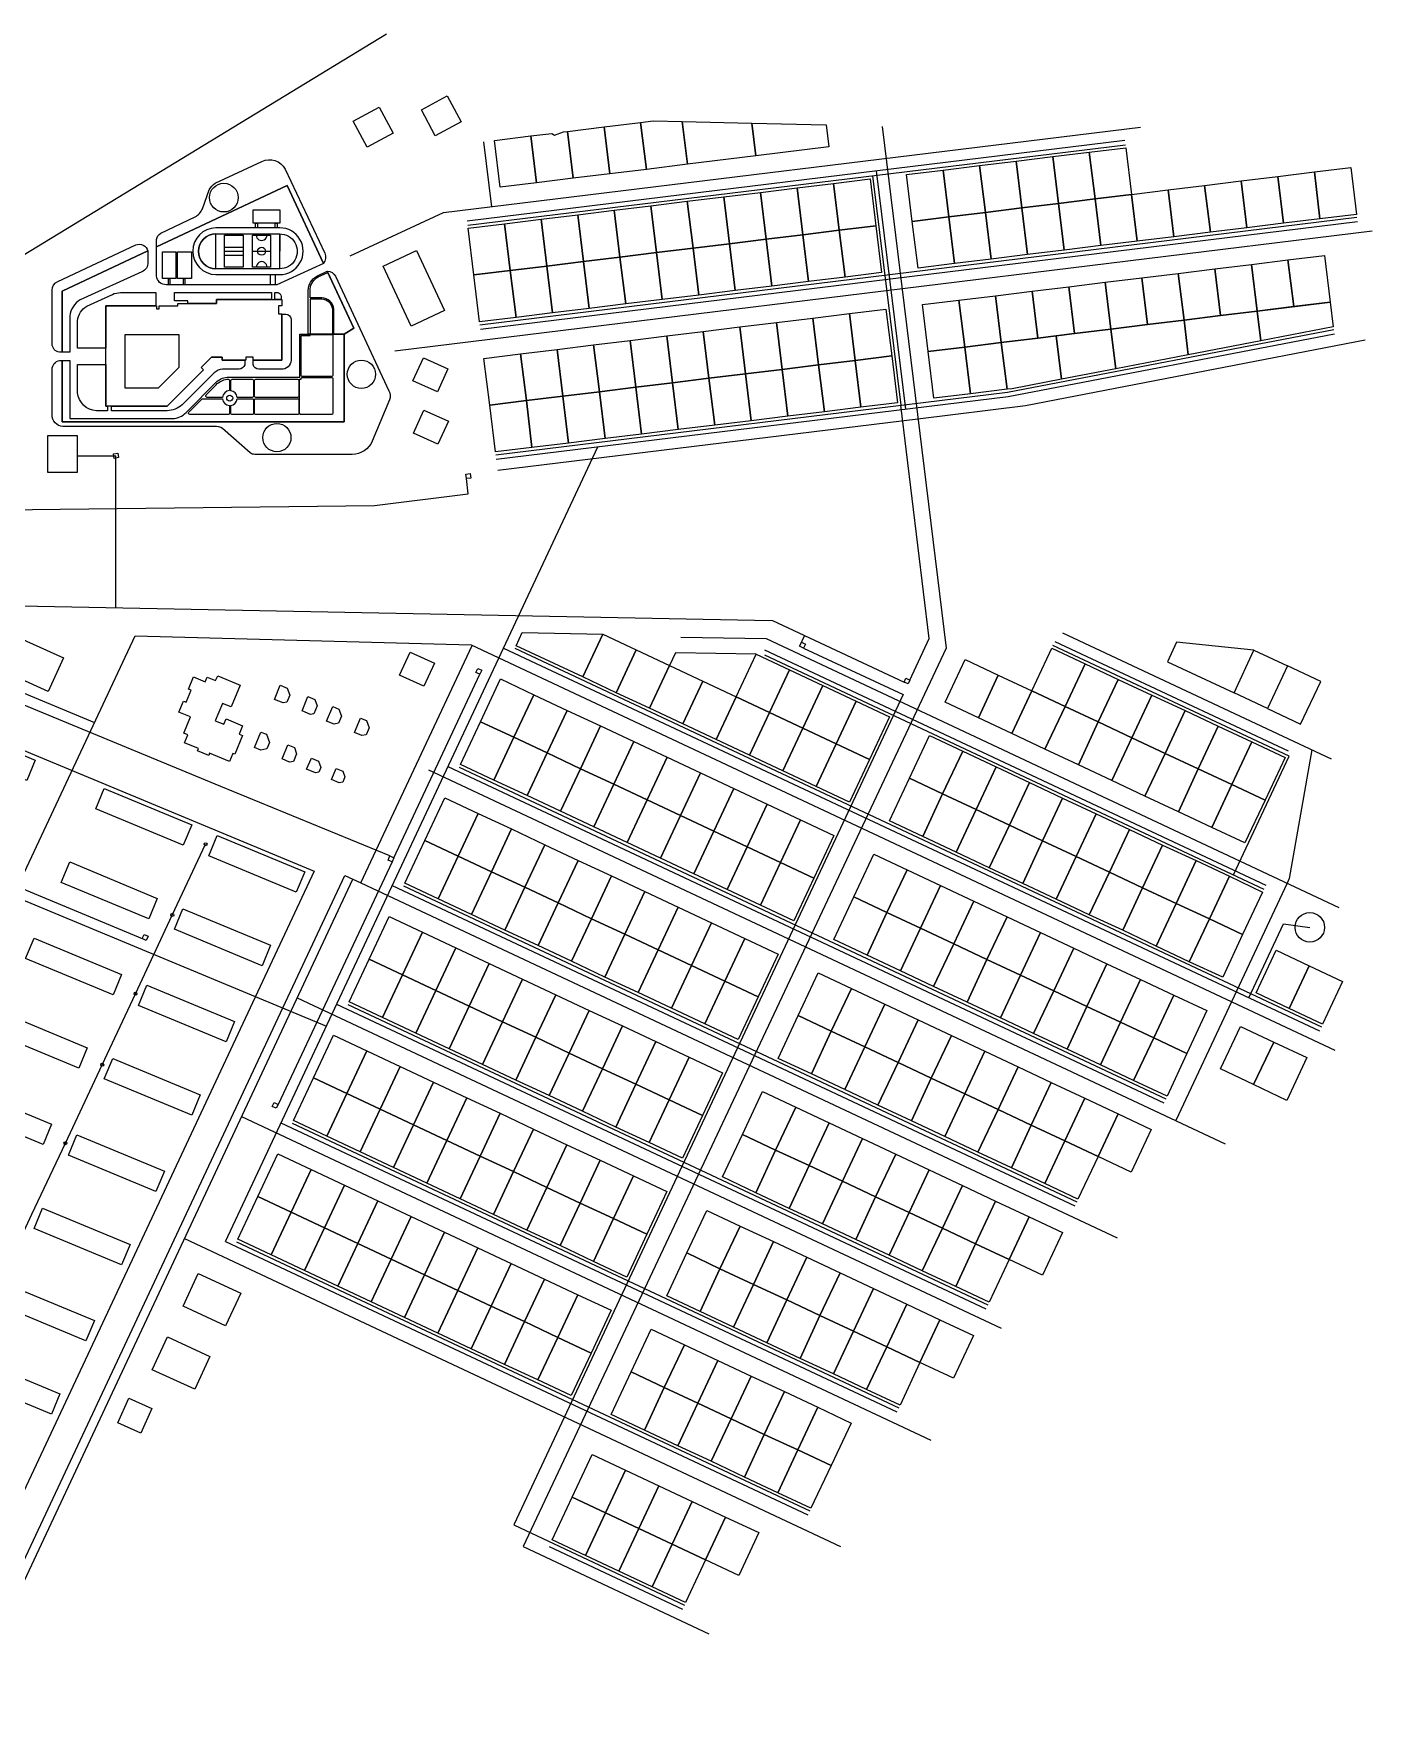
# Model space of a CAD drawing. Header units: millimetres. Extents: x 2242211 to 2245579, y 377443 to 383867.
# Drawn here: x 2244549 to 2245458, y 380244 to 381392 of the extents above; entities that cross this region are included whole.
import ezdxf

# ---------------------------------------------------------------- set-up
doc = ezdxf.new("R2010")
doc.units = ezdxf.units.MM

msp = doc.modelspace()

# ---------------------------------------------------------------- linework, layer by layer
at = {"color": 221, "ltscale": 0.5, "true_color": 0xe59ee3}
msp.add_lwpolyline([(2244120.5, 380390.7), (2244511.1, 381223.1), (2244788.3, 381391.6)], dxfattribs=at)
at = {"color": 254, "true_color": 0xddb3d4}
for points in [[(2244765.6, 381332.3), (2244783.2, 381341.7), (2244792.7, 381324.1), (2244775, 381314.7)], [(2244811.9, 381340), (2244829.5, 381349.5), (2244839, 381331.8), (2244821.3, 381322.4)], [(2244785.9, 381233.9), (2244808.5, 381244.5), (2244827.6, 381203.8), (2244805, 381193.1)], [(2244813.3, 381171.6), (2244830, 381164.1), (2244822.8, 381148.5), (2244806.1, 381156)], [(2244813.7, 381136.1), (2244830.4, 381128.6), (2244823.2, 381113), (2244806.5, 381120.5)], [(2244568.8, 380968.1), (2244558.6, 380945.3), (2244517.5, 380963.8), (2244527.8, 380986.5)], [(2244804.2, 380971.9), (2244820.9, 380964.4), (2244813.7, 380948.8), (2244797, 380956.3)], [(2244660.4, 380550.1), (2244689.3, 380536.9), (2244679, 380514.7), (2244650.1, 380527.9)], [(2244639.5, 380507.1), (2244668.3, 380493.9), (2244658, 380471.7), (2244629.2, 380484.9)], [(2244628.8, 380458.5), (2244621.4, 380441.8), (2244605.8, 380448.9), (2244613.2, 380465.6)]]:
    msp.add_lwpolyline(points, close=True, dxfattribs=at)
at = {"ltscale": 0.5}
for points in [[(2244763.6, 381240.9), (2244827, 381270.2), (2245300.3, 381328.2)], [(2245124.8, 381328.6), (2245168.2, 380974.7), (2244881, 380364.9)], [(2244854.1, 381318.3), (2244859.5, 381274.2)], [(2244793.8, 381176.4), (2245457.6, 381257.8)], [(2244863.8, 381095.4), (2245149.1, 381130.3), (2245222.2, 381139.3), (2245452.9, 381183.8)], [(2244306, 380318.8), (2244617.6, 380983)], [(2244617.6, 380983), (2244845.8, 380976.8), (2245432.2, 380701.7)], [(2245247.3, 380985), (2245429.7, 380899.5)], [(2244489.4, 380243.6), (2244760, 380820.4), (2244770.9, 380815.3), (2244846.5, 380976.5)], [(2244988, 380982.1), (2245046.1, 380981.1), (2245435, 380798.7)], [(2245416.6, 380905.6), (2245401.3, 380818.2), (2245399.9, 380815.1), (2245324.3, 380654)], [(2244816.8, 380892.1), (2245357.7, 380638.3)], [(2244507, 380266.9), (2244765.4, 380817.9)], [(2244770.9, 380815.3), (2245284.5, 380574.4)], [(2244727.6, 380737.3), (2245205.7, 380513)], [(2244689.8, 380656.7), (2245157.9, 380437.1)], [(2244651, 380573.9), (2245096.5, 380364.9)], [(2244881, 380364.9), (2245007.1, 380305.7)]]:
    msp.add_lwpolyline(points, dxfattribs=at)
for points in [[(2244911.1, 381325.3), (2244936, 381328.4), (2244939.8, 381296.6), (2244915, 381293.6)], [(2244936, 381328.4), (2244960.8, 381331.4), (2244964.7, 381299.6), (2244939.8, 381296.6)], [(2244960.8, 381331.4), (2244969.3, 381332.5), (2244989.1, 381332), (2244992.7, 381303.1), (2244964.7, 381299.6)], [(2244989.1, 381332), (2245036.4, 381331), (2245039.1, 381308.8), (2244992.7, 381303.1)], [(2245039.1, 381308.8), (2245036.4, 381331), (2245086.9, 381329.9), (2245088.7, 381314.8)], [(2244865.4, 381287.5), (2244861.5, 381319.2), (2244886.3, 381322.3), (2244890.2, 381290.5)], [(2244886.3, 381322.3), (2244900.4, 381324), (2244902.3, 381322.8), (2244908.4, 381325), (2244911.1, 381325.3), (2244915, 381293.6), (2244890.2, 381290.5)], [(2245191, 381302.2), (2245215.8, 381305.2), (2245219.7, 381273.5), (2245194.9, 381270.4)], [(2245215.8, 381305.2), (2245240.7, 381308.3), (2245244.6, 381276.5), (2245219.7, 381273.5)], [(2245240.7, 381308.3), (2245265.5, 381311.3), (2245269.4, 381279.5), (2245244.6, 381276.5)], [(2245265.5, 381311.3), (2245290.3, 381314.3), (2245294.2, 381282.6), (2245269.4, 381279.5)], [(2245091.8, 381290), (2245116.6, 381293.1), (2245120.5, 381261.3), (2245095.7, 381258.3)], [(2245141.4, 381296.1), (2245166.2, 381299.1), (2245170.1, 381267.4), (2245145.3, 381264.3)], [(2245166.2, 381299.1), (2245191, 381302.2), (2245194.9, 381270.4), (2245170.1, 381267.4)], [(2245368.6, 381291.7), (2245393.4, 381294.7), (2245397.3, 381263), (2245372.5, 381259.9)], [(2245393.4, 381294.7), (2245418.3, 381297.8), (2245422.1, 381266), (2245397.3, 381263)], [(2245418.3, 381297.8), (2245443.1, 381300.8), (2245447, 381269), (2245422.1, 381266)], [(2245017.3, 381280.9), (2245042.1, 381283.9), (2245046, 381252.2), (2245021.2, 381249.1)], [(2245042.1, 381283.9), (2245067, 381287), (2245070.9, 381255.2), (2245046, 381252.2)], [(2245067, 381287), (2245091.8, 381290), (2245095.7, 381258.3), (2245070.9, 381255.2)], [(2245269.4, 381279.5), (2245294.2, 381282.6), (2245298.1, 381250.8), (2245273.3, 381247.8)], [(2245294.2, 381282.6), (2245319, 381285.6), (2245322.9, 381253.9), (2245298.1, 381250.8)], [(2245319, 381285.6), (2245343.8, 381288.7), (2245347.7, 381256.9), (2245322.9, 381253.9)], [(2245343.8, 381288.7), (2245368.6, 381291.7), (2245372.5, 381259.9), (2245347.7, 381256.9)], [(2244918.1, 381268.7), (2244942.9, 381271.8), (2244946.8, 381240), (2244922, 381237)], [(2244942.9, 381271.8), (2244967.7, 381274.8), (2244971.6, 381243.1), (2244946.8, 381240)], [(2244967.7, 381274.8), (2244992.5, 381277.9), (2244996.4, 381246.1), (2244971.6, 381243.1)], [(2244992.5, 381277.9), (2245017.3, 381280.9), (2245021.2, 381249.1), (2244996.4, 381246.1)], [(2245170.1, 381267.4), (2245194.9, 381270.4), (2245198.8, 381238.7), (2245174, 381235.6)], [(2245194.9, 381270.4), (2245219.7, 381273.5), (2245223.6, 381241.7), (2245198.8, 381238.7)], [(2245219.7, 381273.5), (2245244.6, 381276.5), (2245248.4, 381244.7), (2245223.6, 381241.7)], [(2245244.6, 381276.5), (2245269.4, 381279.5), (2245273.3, 381247.8), (2245248.4, 381244.7)], [(2244847.5, 381227.9), (2244843.6, 381259.6), (2244868.4, 381262.7), (2244872.3, 381230.9)], [(2244872.3, 381230.9), (2244868.4, 381262.7), (2244893.3, 381265.7), (2244897.1, 381233.9)], [(2244893.3, 381265.7), (2244918.1, 381268.7), (2244922, 381237), (2244897.1, 381233.9)], [(2245070.9, 381255.2), (2245095.7, 381258.3), (2245099.6, 381226.5), (2245074.7, 381223.5)], [(2245095.7, 381258.3), (2245120.5, 381261.3), (2245124.4, 381229.5), (2245099.6, 381226.5)], [(2245145.3, 381264.3), (2245170.1, 381267.4), (2245174, 381235.6), (2245149.2, 381232.6)], [(2244996.4, 381246.1), (2245021.2, 381249.1), (2245025.1, 381217.4), (2245000.3, 381214.3)], [(2245021.2, 381249.1), (2245046, 381252.2), (2245049.9, 381220.4), (2245025.1, 381217.4)], [(2245046, 381252.2), (2245070.9, 381255.2), (2245074.7, 381223.5), (2245049.9, 381220.4)], [(2244897.1, 381233.9), (2244922, 381237), (2244925.9, 381205.2), (2244901, 381202.2)], [(2244922, 381237), (2244946.8, 381240), (2244950.7, 381208.3), (2244925.9, 381205.2)], [(2244946.8, 381240), (2244971.6, 381243.1), (2244975.5, 381211.3), (2244950.7, 381208.3)], [(2244971.6, 381243.1), (2244996.4, 381246.1), (2245000.3, 381214.3), (2244975.5, 381211.3)], [(2245375.6, 381235.1), (2245400.4, 381238.2), (2245404.3, 381206.4), (2245379.4, 381203.4)], [(2245400.4, 381238.2), (2245425.2, 381241.2), (2245429.1, 381209.4), (2245404.3, 381206.4)], [(2244851.4, 381196.1), (2244847.5, 381227.9), (2244872.3, 381230.9), (2244876.2, 381199.1)], [(2244872.3, 381230.9), (2244897.1, 381233.9), (2244901, 381202.2), (2244876.2, 381199.1)], [(2245276.3, 381223), (2245301.1, 381226), (2245305, 381194.2), (2245280.2, 381191.2)], [(2245301.1, 381226), (2245325.9, 381229), (2245329.8, 381197.3), (2245305, 381194.2)], [(2245325.9, 381229), (2245350.7, 381232.1), (2245354.6, 381200.3), (2245329.8, 381197.3)], [(2245350.7, 381232.1), (2245375.6, 381235.1), (2245379.4, 381203.4), (2245354.6, 381200.3)], [(2245177, 381210.8), (2245201.9, 381213.8), (2245205.7, 381182.1), (2245180.9, 381179)], [(2245201.9, 381213.8), (2245226.7, 381216.9), (2245230.6, 381185.1), (2245205.7, 381182.1)], [(2245226.7, 381216.9), (2245251.5, 381219.9), (2245255.4, 381188.2), (2245230.6, 381185.1)], [(2245251.5, 381219.9), (2245276.3, 381223), (2245280.2, 381191.2), (2245255.4, 381188.2)], [(2245077.8, 381198.6), (2245102.6, 381201.7), (2245106.5, 381169.9), (2245081.7, 381166.9)], [(2245102.6, 381201.7), (2245127.4, 381204.7), (2245131.3, 381173), (2245106.5, 381169.9)], [(2245152.2, 381207.8), (2245177, 381210.8), (2245180.9, 381179), (2245156.1, 381176)], [(2245354.6, 381200.3), (2245379.4, 381203.4), (2245381.9, 381183.3), (2245332.7, 381173.8), (2245329.8, 381197.3)], [(2245379.4, 381203.4), (2245429.1, 381209.4), (2245431.1, 381192.8), (2245381.9, 381183.3)], [(2244978.5, 381186.5), (2245003.3, 381189.5), (2245007.2, 381157.8), (2244982.4, 381154.7)], [(2245003.3, 381189.5), (2245028.2, 381192.6), (2245032, 381160.8), (2245007.2, 381157.8)], [(2245028.2, 381192.6), (2245053, 381195.6), (2245056.9, 381163.8), (2245032, 381160.8)], [(2245053, 381195.6), (2245077.8, 381198.6), (2245081.7, 381166.9), (2245056.9, 381163.8)], [(2245255.4, 381188.2), (2245280.2, 381191.2), (2245283.5, 381164.3), (2245246.6, 381157.2), (2245243, 381186.6)], [(2245305, 381194.2), (2245329.8, 381197.3), (2245332.7, 381173.8), (2245283.5, 381164.3), (2245280.2, 381191.2)], [(2244904.1, 381177.4), (2244928.9, 381180.4), (2244932.8, 381148.6), (2244908, 381145.6)], [(2244928.9, 381180.4), (2244953.7, 381183.4), (2244957.6, 381151.7), (2244932.8, 381148.6)], [(2244953.7, 381183.4), (2244978.5, 381186.5), (2244982.4, 381154.7), (2244957.6, 381151.7)], [(2245156.1, 381176), (2245180.9, 381179), (2245184.8, 381147.3), (2245160, 381144.2)], [(2245180.9, 381179), (2245205.7, 381182.1), (2245209.6, 381150.3), (2245184.8, 381147.3)], [(2245205.7, 381182.1), (2245230.6, 381185.1), (2245243, 381186.6), (2245246.6, 381157.2), (2245213.1, 381150.7), (2245209.6, 381150.3)], [(2244858.3, 381139.5), (2244854.4, 381171.3), (2244879.3, 381174.3), (2244883.2, 381142.6)], [(2244879.3, 381174.3), (2244904.1, 381177.4), (2244908, 381145.6), (2244883.2, 381142.6)], [(2245060.7, 381132.1), (2245056.9, 381163.8), (2245081.7, 381166.9), (2245085.6, 381135.1)], [(2245110.4, 381138.2), (2245085.6, 381135.1), (2245081.7, 381166.9), (2245106.5, 381169.9)], [(2245135.2, 381141.2), (2245110.4, 381138.2), (2245106.5, 381169.9), (2245131.3, 381173)], [(2244982.4, 381154.7), (2245007.2, 381157.8), (2245011.1, 381126), (2244986.3, 381123)], [(2245007.2, 381157.8), (2245032, 381160.8), (2245035.9, 381129), (2245011.1, 381126)], [(2245032, 381160.8), (2245056.9, 381163.8), (2245060.7, 381132.1), (2245035.9, 381129)], [(2244883.2, 381142.6), (2244908, 381145.6), (2244911.9, 381113.8), (2244887, 381110.8)], [(2244908, 381145.6), (2244932.8, 381148.6), (2244936.7, 381116.9), (2244911.9, 381113.8)], [(2244932.8, 381148.6), (2244957.6, 381151.7), (2244961.5, 381119.9), (2244936.7, 381116.9)], [(2244957.6, 381151.7), (2244982.4, 381154.7), (2244986.3, 381123), (2244961.5, 381119.9)], [(2244858.3, 381139.5), (2244883.2, 381142.6), (2244887, 381110.8), (2244862.2, 381107.8)], [(2244845.1, 381093.1), (2244845.5, 381090.1), (2244842.5, 381089.7), (2244842.1, 381092.7)], [(2244876.2, 380976.3), (2244880.4, 380985.2), (2244935.1, 380984), (2244921.5, 380955.1)], [(2244921.5, 380955.1), (2244935.1, 380984), (2244957.7, 380973.4), (2244944.1, 380944.4)], [(2244957.7, 380973.4), (2244980.4, 380962.8), (2244966.8, 380933.8), (2244944.1, 380944.4)], [(2245039.2, 380970.5), (2244984.4, 380971.4), (2244980.4, 380962.8), (2245003, 380952.2), (2245025.6, 380941.6)], [(2245226.4, 380945.7), (2245240, 380974.7), (2245262.6, 380964), (2245249, 380935.1)], [(2245363.8, 380944.2), (2245377.3, 380973.2), (2245324.7, 380978.7), (2245318.5, 380965.4)], [(2245363.8, 380944.2), (2245377.3, 380973.2), (2245400, 380962.6), (2245386.4, 380933.6)], [(2244853, 380959.7), (2244851.7, 380956.9), (2244849, 380958.2), (2244850.2, 380960.9)], [(2244980.4, 380962.8), (2245003, 380952.2), (2244989.4, 380923.2), (2244966.8, 380933.8)], [(2245025.6, 380941.6), (2245039.2, 380970.5), (2245061.8, 380959.9), (2245048.3, 380930.9)], [(2245048.3, 380930.9), (2245061.8, 380959.9), (2245084.5, 380949.3), (2245070.9, 380920.3)], [(2245167.5, 380938), (2245181.1, 380966.9), (2245203.7, 380956.3), (2245190.2, 380927.3)], [(2245249, 380935.1), (2245262.6, 380964), (2245285.2, 380953.4), (2245271.6, 380924.5)], [(2245409, 380923), (2245422.6, 380951.9), (2245400, 380962.6), (2245386.4, 380933.6)], [(2244852, 380924.7), (2244865.6, 380953.7), (2244888.2, 380943), (2244874.7, 380914.1)], [(2245003, 380952.2), (2245025.6, 380941.6), (2245012, 380912.6), (2244989.4, 380923.2)], [(2245084.5, 380949.3), (2245107.1, 380938.7), (2245093.5, 380909.7), (2245070.9, 380920.3)], [(2245203.7, 380956.3), (2245226.4, 380945.7), (2245212.8, 380916.7), (2245190.2, 380927.3)], [(2245271.6, 380924.5), (2245285.2, 380953.4), (2245307.9, 380942.8), (2245294.3, 380913.8)], [(2244888.2, 380943), (2244910.9, 380932.4), (2244897.3, 380903.5), (2244874.7, 380914.1)], [(2245025.6, 380941.6), (2245048.3, 380930.9), (2245034.7, 380902), (2245012, 380912.6)], [(2245107.1, 380938.7), (2245129.7, 380928.1), (2245116.2, 380899.1), (2245093.5, 380909.7)], [(2245226.4, 380945.7), (2245249, 380935.1), (2245235.4, 380906.1), (2245212.8, 380916.7)], [(2245307.9, 380942.8), (2245330.5, 380932.2), (2245316.9, 380903.2), (2245294.3, 380913.8)], [(2244910.9, 380932.4), (2244933.5, 380921.8), (2244919.9, 380892.8), (2244897.3, 380903.5)], [(2245048.3, 380930.9), (2245070.9, 380920.3), (2245057.3, 380891.4), (2245034.7, 380902)], [(2245249, 380935.1), (2245271.6, 380924.5), (2245258.1, 380895.5), (2245235.4, 380906.1)], [(2245330.5, 380932.2), (2245353.1, 380921.6), (2245339.5, 380892.6), (2245316.9, 380903.2)], [(2244838.4, 380895.7), (2244852, 380924.7), (2244874.7, 380914.1), (2244861.1, 380885.1)], [(2244874.7, 380914.1), (2244897.3, 380903.5), (2244883.7, 380874.5), (2244861.1, 380885.1)], [(2244933.5, 380921.8), (2244956.1, 380911.2), (2244942.6, 380882.2), (2244919.9, 380892.8)], [(2245070.9, 380920.3), (2245093.5, 380909.7), (2245079.9, 380880.7), (2245057.3, 380891.4)], [(2245143.3, 380886.3), (2245156.9, 380915.3), (2245179.5, 380904.7), (2245165.9, 380875.7)], [(2245271.6, 380924.5), (2245294.3, 380913.8), (2245280.7, 380884.9), (2245258.1, 380895.5)], [(2245294.3, 380913.8), (2245316.9, 380903.2), (2245303.3, 380874.2), (2245280.7, 380884.9)], [(2245353.1, 380921.6), (2245375.8, 380911), (2245362.2, 380882), (2245339.5, 380892.6)], [(2244897.3, 380903.5), (2244919.9, 380892.8), (2244906.3, 380863.9), (2244883.7, 380874.5)], [(2244956.1, 380911.2), (2244978.8, 380900.6), (2244965.2, 380871.6), (2244942.6, 380882.2)], [(2245093.5, 380909.7), (2245116.2, 380899.1), (2245102.6, 380870.1), (2245079.9, 380880.7)], [(2245179.5, 380904.7), (2245202.2, 380894.1), (2245188.6, 380865.1), (2245165.9, 380875.7)], [(2245316.9, 380903.2), (2245339.5, 380892.6), (2245326, 380863.6), (2245303.3, 380874.2)], [(2245375.8, 380911), (2245398.4, 380900.3), (2245384.8, 380871.4), (2245362.2, 380882)], [(2244919.9, 380892.8), (2244942.6, 380882.2), (2244929, 380853.3), (2244906.3, 380863.9)], [(2244978.8, 380900.6), (2245001.4, 380890), (2244987.8, 380861), (2244965.2, 380871.6)], [(2245202.2, 380894.1), (2245224.8, 380883.5), (2245211.2, 380854.5), (2245188.6, 380865.1)], [(2245339.5, 380892.6), (2245362.2, 380882), (2245348.6, 380853), (2245326, 380863.6)], [(2244942.6, 380882.2), (2244965.2, 380871.6), (2244951.6, 380842.6), (2244929, 380853.3)], [(2245001.4, 380890), (2245024, 380879.3), (2245010.5, 380850.4), (2244987.8, 380861)], [(2245143.3, 380886.3), (2245165.9, 380875.7), (2245152.4, 380846.8), (2245129.7, 380857.4)], [(2245224.8, 380883.5), (2245247.4, 380872.8), (2245233.8, 380843.9), (2245211.2, 380854.5)], [(2245362.2, 380882), (2245384.8, 380871.4), (2245371.2, 380842.4), (2245348.6, 380853)], [(2244814.2, 380844.1), (2244827.8, 380873.1), (2244850.4, 380862.5), (2244836.9, 380833.5)], [(2244965.2, 380871.6), (2244987.8, 380861), (2244974.2, 380832), (2244951.6, 380842.6)], [(2245024, 380879.3), (2245046.7, 380868.7), (2245033.1, 380839.8), (2245010.5, 380850.4)], [(2245046.7, 380868.7), (2245069.3, 380858.1), (2245055.7, 380829.1), (2245033.1, 380839.8)], [(2245165.9, 380875.7), (2245188.6, 380865.1), (2245175, 380836.1), (2245152.4, 380846.8)], [(2245247.4, 380872.8), (2245270.1, 380862.2), (2245256.5, 380833.3), (2245233.8, 380843.9)], [(2244850.4, 380862.5), (2244873.1, 380851.9), (2244859.5, 380822.9), (2244836.9, 380833.5)], [(2244987.8, 380861), (2245010.5, 380850.4), (2244996.9, 380821.4), (2244974.2, 380832)], [(2245069.3, 380858.1), (2245091.9, 380847.5), (2245078.4, 380818.5), (2245055.7, 380829.1)], [(2245188.6, 380865.1), (2245211.2, 380854.5), (2245197.6, 380825.5), (2245175, 380836.1)], [(2245270.1, 380862.2), (2245292.7, 380851.6), (2245279.1, 380822.6), (2245256.5, 380833.3)], [(2244873.1, 380851.9), (2244895.7, 380841.2), (2244882.1, 380812.3), (2244859.5, 380822.9)], [(2245010.5, 380850.4), (2245033.1, 380839.8), (2245019.5, 380810.8), (2244996.9, 380821.4)], [(2245211.2, 380854.5), (2245233.8, 380843.9), (2245220.3, 380814.9), (2245197.6, 380825.5)], [(2245292.7, 380851.6), (2245315.3, 380841), (2245301.7, 380812), (2245279.1, 380822.6)], [(2244790.5, 380833.6), (2244793.3, 380832.4), (2244792.1, 380829.7), (2244789.4, 380830.8)], [(2244800.6, 380815.2), (2244814.2, 380844.1), (2244836.9, 380833.5), (2244823.3, 380804.5)], [(2244836.9, 380833.5), (2244859.5, 380822.9), (2244845.9, 380793.9), (2244823.3, 380804.5)], [(2244895.7, 380841.2), (2244918.3, 380830.6), (2244904.8, 380801.7), (2244882.1, 380812.3)], [(2245033.1, 380839.8), (2245055.7, 380829.1), (2245042.1, 380800.2), (2245019.5, 380810.8)], [(2245119.1, 380834.7), (2245141.7, 380824.1), (2245128.1, 380795.2), (2245105.5, 380805.8)], [(2245233.8, 380843.9), (2245256.5, 380833.3), (2245242.9, 380804.3), (2245220.3, 380814.9)], [(2245315.3, 380841), (2245338, 380830.4), (2245324.4, 380801.4), (2245301.7, 380812)], [(2244859.5, 380822.9), (2244882.1, 380812.3), (2244868.5, 380783.3), (2244845.9, 380793.9)], [(2244918.3, 380830.6), (2244941, 380820), (2244927.4, 380791), (2244904.8, 380801.7)], [(2245055.7, 380829.1), (2245078.4, 380818.5), (2245064.8, 380789.5), (2245042.1, 380800.2)], [(2245141.7, 380824.1), (2245164.4, 380813.5), (2245150.8, 380784.5), (2245128.1, 380795.2)], [(2245256.5, 380833.3), (2245279.1, 380822.6), (2245265.5, 380793.7), (2245242.9, 380804.3)], [(2245279.1, 380822.6), (2245301.7, 380812), (2245288.2, 380783.1), (2245265.5, 380793.7)], [(2245338, 380830.4), (2245360.6, 380819.8), (2245347, 380790.8), (2245324.4, 380801.4)], [(2244882.1, 380812.3), (2244904.8, 380801.7), (2244891.2, 380772.7), (2244868.5, 380783.3)], [(2244941, 380820), (2244963.6, 380809.4), (2244950, 380780.4), (2244927.4, 380791)], [(2245164.4, 380813.5), (2245187, 380802.9), (2245173.4, 380773.9), (2245150.8, 380784.5)], [(2245301.7, 380812), (2245324.4, 380801.4), (2245310.8, 380772.4), (2245288.2, 380783.1)], [(2245360.6, 380819.8), (2245383.2, 380809.1), (2245369.6, 380780.2), (2245347, 380790.8)], [(2244904.8, 380801.7), (2244927.4, 380791), (2244913.8, 380762.1), (2244891.2, 380772.7)], [(2244963.6, 380809.4), (2244986.2, 380798.8), (2244972.7, 380769.8), (2244950, 380780.4)], [(2245105.5, 380805.8), (2245128.1, 380795.2), (2245114.6, 380766.2), (2245091.9, 380776.8)], [(2245187, 380802.9), (2245209.6, 380792.3), (2245196, 380763.3), (2245173.4, 380773.9)], [(2245324.4, 380801.4), (2245347, 380790.8), (2245333.4, 380761.8), (2245310.8, 380772.4)], [(2244790, 380792.5), (2244812.6, 380781.9), (2244799.1, 380752.9), (2244776.4, 380763.5)], [(2244927.4, 380791), (2244950, 380780.4), (2244936.4, 380751.4), (2244913.8, 380762.1)], [(2244986.2, 380798.8), (2245008.9, 380788.1), (2244995.3, 380759.2), (2244972.7, 380769.8)], [(2245008.9, 380788.1), (2245031.5, 380777.5), (2245017.9, 380748.6), (2244995.3, 380759.2)], [(2245128.1, 380795.2), (2245150.8, 380784.5), (2245137.2, 380755.6), (2245114.6, 380766.2)], [(2245209.6, 380792.3), (2245232.3, 380781.7), (2245218.7, 380752.7), (2245196, 380763.3)], [(2245347, 380790.8), (2245369.6, 380780.2), (2245356.1, 380751.2), (2245333.4, 380761.8)], [(2244626.4, 380779.1), (2244625.1, 380776.3), (2244622.4, 380777.6), (2244623.7, 380780.3)], [(2244812.6, 380781.9), (2244835.3, 380771.3), (2244821.7, 380742.3), (2244799.1, 380752.9)], [(2244950, 380780.4), (2244972.7, 380769.8), (2244959.1, 380740.8), (2244936.4, 380751.4)], [(2245031.5, 380777.5), (2245054.1, 380766.9), (2245040.6, 380737.9), (2245017.9, 380748.6)], [(2245150.8, 380784.5), (2245173.4, 380773.9), (2245159.8, 380745), (2245137.2, 380755.6)], [(2245232.3, 380781.7), (2245254.9, 380771), (2245241.3, 380742.1), (2245218.7, 380752.7)], [(2244835.3, 380771.3), (2244857.9, 380760.7), (2244844.3, 380731.7), (2244821.7, 380742.3)], [(2244972.7, 380769.8), (2244995.3, 380759.2), (2244981.7, 380730.2), (2244959.1, 380740.8)], [(2245173.4, 380773.9), (2245196, 380763.3), (2245182.5, 380734.3), (2245159.8, 380745)], [(2245254.9, 380771), (2245277.5, 380760.4), (2245263.9, 380731.4), (2245241.3, 380742.1)], [(2245378.7, 380740.6), (2245392.3, 380769.6), (2245414.9, 380758.9), (2245401.3, 380730)], [(2244762.8, 380734.6), (2244776.4, 380763.5), (2244799.1, 380752.9), (2244785.5, 380724)], [(2244857.9, 380760.7), (2244880.5, 380750), (2244867, 380721.1), (2244844.3, 380731.7)], [(2244995.3, 380759.2), (2245017.9, 380748.6), (2245004.3, 380719.6), (2244981.7, 380730.2)], [(2245081.3, 380754.2), (2245103.9, 380743.6), (2245090.3, 380714.6), (2245067.7, 380725.2)], [(2245196, 380763.3), (2245218.7, 380752.7), (2245205.1, 380723.7), (2245182.5, 380734.3)], [(2245277.5, 380760.4), (2245300.2, 380749.8), (2245286.6, 380720.8), (2245263.9, 380731.4)], [(2245414.9, 380758.9), (2245437.5, 380748.3), (2245423.9, 380719.3), (2245401.3, 380730)], [(2244799.1, 380752.9), (2244821.7, 380742.3), (2244808.1, 380713.3), (2244785.5, 380724)], [(2244821.7, 380742.3), (2244844.3, 380731.7), (2244830.7, 380702.7), (2244808.1, 380713.3)], [(2244880.5, 380750), (2244903.2, 380739.4), (2244889.6, 380710.5), (2244867, 380721.1)], [(2245017.9, 380748.6), (2245040.6, 380737.9), (2245027, 380709), (2245004.3, 380719.6)], [(2245103.9, 380743.6), (2245126.6, 380732.9), (2245113, 380704), (2245090.3, 380714.6)], [(2245218.7, 380752.7), (2245241.3, 380742.1), (2245227.7, 380713.1), (2245205.1, 380723.7)], [(2245241.3, 380742.1), (2245263.9, 380731.4), (2245250.4, 380702.5), (2245227.7, 380713.1)], [(2245300.2, 380749.8), (2245322.8, 380739.2), (2245309.2, 380710.2), (2245286.6, 380720.8)], [(2244844.3, 380731.7), (2244867, 380721.1), (2244853.4, 380692.1), (2244830.7, 380702.7)], [(2244903.2, 380739.4), (2244925.8, 380728.8), (2244912.2, 380699.8), (2244889.6, 380710.5)], [(2245126.6, 380732.9), (2245149.2, 380722.3), (2245135.6, 380693.3), (2245113, 380704)], [(2245263.9, 380731.4), (2245286.6, 380720.8), (2245273, 380691.9), (2245250.4, 380702.5)], [(2245322.8, 380739.2), (2245345.4, 380728.6), (2245331.8, 380699.6), (2245309.2, 380710.2)], [(2244867, 380721.1), (2244889.6, 380710.5), (2244876, 380681.5), (2244853.4, 380692.1)], [(2244925.8, 380728.8), (2244948.4, 380718.2), (2244934.9, 380689.2), (2244912.2, 380699.8)], [(2245067.7, 380725.2), (2245090.3, 380714.6), (2245076.8, 380685.6), (2245054.1, 380696.2)], [(2245149.2, 380722.3), (2245171.8, 380711.7), (2245158.2, 380682.7), (2245135.6, 380693.3)], [(2245286.6, 380720.8), (2245309.2, 380710.2), (2245295.6, 380681.2), (2245273, 380691.9)], [(2244752.2, 380711.9), (2244774.8, 380701.3), (2244761.3, 380672.4), (2244738.6, 380683)], [(2244889.6, 380710.5), (2244912.2, 380699.8), (2244898.6, 380670.9), (2244876, 380681.5)], [(2244948.4, 380718.2), (2244971.1, 380707.6), (2244957.5, 380678.6), (2244934.9, 380689.2)], [(2244971.1, 380707.6), (2244993.7, 380697), (2244980.1, 380668), (2244957.5, 380678.6)], [(2245090.3, 380714.6), (2245113, 380704), (2245099.4, 380675), (2245076.8, 380685.6)], [(2245171.8, 380711.7), (2245194.5, 380701.1), (2245180.9, 380672.1), (2245158.2, 380682.7)], [(2245309.2, 380710.2), (2245331.8, 380699.6), (2245318.3, 380670.6), (2245295.6, 380681.2)], [(2245368.1, 380717.9), (2245390.7, 380707.3), (2245377.1, 380678.4), (2245354.5, 380689)], [(2245390.7, 380707.3), (2245413.3, 380696.7), (2245399.7, 380667.7), (2245377.1, 380678.4)], [(2244774.8, 380701.3), (2244797.5, 380690.7), (2244783.9, 380661.7), (2244761.3, 380672.4)], [(2244912.2, 380699.8), (2244934.9, 380689.2), (2244921.3, 380660.3), (2244898.6, 380670.9)], [(2244993.7, 380697), (2245016.3, 380686.3), (2245002.8, 380657.4), (2244980.1, 380668)], [(2245113, 380704), (2245135.6, 380693.3), (2245122, 380664.4), (2245099.4, 380675)], [(2245194.5, 380701.1), (2245217.1, 380690.5), (2245203.5, 380661.5), (2245180.9, 380672.1)], [(2244797.5, 380690.7), (2244820.1, 380680.1), (2244806.5, 380651.1), (2244783.9, 380661.7)], [(2244934.9, 380689.2), (2244957.5, 380678.6), (2244943.9, 380649.6), (2244921.3, 380660.3)], [(2245135.6, 380693.3), (2245158.2, 380682.7), (2245144.7, 380653.8), (2245122, 380664.4)], [(2245217.1, 380690.5), (2245239.7, 380679.8), (2245226.1, 380650.9), (2245203.5, 380661.5)], [(2244725, 380654), (2244738.6, 380683), (2244761.3, 380672.4), (2244747.7, 380643.4)], [(2244820.1, 380680.1), (2244842.7, 380669.5), (2244829.2, 380640.5), (2244806.5, 380651.1)], [(2244957.5, 380678.6), (2244980.1, 380668), (2244966.5, 380639), (2244943.9, 380649.6)], [(2245043.5, 380673.6), (2245066.1, 380663), (2245052.5, 380634), (2245029.9, 380644.6)], [(2245158.2, 380682.7), (2245180.9, 380672.1), (2245167.3, 380643.1), (2245144.7, 380653.8)], [(2245239.7, 380679.8), (2245262.4, 380669.2), (2245248.8, 380640.3), (2245226.1, 380650.9)], [(2244714.6, 380665), (2244713.4, 380662.3), (2244710.7, 380663.6), (2244711.9, 380666.3)], [(2244761.3, 380672.4), (2244783.9, 380661.7), (2244770.3, 380632.8), (2244747.7, 380643.4)], [(2244783.9, 380661.7), (2244806.5, 380651.1), (2244792.9, 380622.2), (2244770.3, 380632.8)], [(2244842.7, 380669.5), (2244865.4, 380658.9), (2244851.8, 380629.9), (2244829.2, 380640.5)], [(2244980.1, 380668), (2245002.8, 380657.4), (2244989.2, 380628.4), (2244966.5, 380639)], [(2245066.1, 380663), (2245088.8, 380652.4), (2245075.2, 380623.4), (2245052.5, 380634)], [(2245180.9, 380672.1), (2245203.5, 380661.5), (2245189.9, 380632.5), (2245167.3, 380643.1)], [(2245203.5, 380661.5), (2245226.1, 380650.9), (2245212.6, 380621.9), (2245189.9, 380632.5)], [(2245262.4, 380669.2), (2245285, 380658.6), (2245271.4, 380629.6), (2245248.8, 380640.3)], [(2244806.5, 380651.1), (2244829.2, 380640.5), (2244815.6, 380611.5), (2244792.9, 380622.2)], [(2244865.4, 380658.9), (2244888, 380648.2), (2244874.4, 380619.3), (2244851.8, 380629.9)], [(2245088.8, 380652.4), (2245111.4, 380641.7), (2245097.8, 380612.8), (2245075.2, 380623.4)], [(2245226.1, 380650.9), (2245248.8, 380640.3), (2245235.2, 380611.3), (2245212.6, 380621.9)], [(2245285, 380658.6), (2245307.6, 380648), (2245294, 380619), (2245271.4, 380629.6)], [(2244829.2, 380640.5), (2244851.8, 380629.9), (2244838.2, 380600.9), (2244815.6, 380611.5)], [(2244888, 380648.2), (2244910.6, 380637.6), (2244897.1, 380608.6), (2244874.4, 380619.3)], [(2245029.9, 380644.6), (2245052.5, 380634), (2245039, 380605), (2245016.3, 380615.7)], [(2245111.4, 380641.7), (2245134, 380631.1), (2245120.4, 380602.2), (2245097.8, 380612.8)], [(2245248.8, 380640.3), (2245271.4, 380629.6), (2245257.8, 380600.7), (2245235.2, 380611.3)], [(2244700.8, 380602.4), (2244714.4, 380631.4), (2244737, 380620.8), (2244723.5, 380591.8)], [(2244851.8, 380629.9), (2244874.4, 380619.3), (2244860.8, 380590.3), (2244838.2, 380600.9)], [(2244910.6, 380637.6), (2244933.3, 380627), (2244919.7, 380598), (2244897.1, 380608.6)], [(2244933.3, 380627), (2244955.9, 380616.4), (2244942.3, 380587.4), (2244919.7, 380598)], [(2245052.5, 380634), (2245075.2, 380623.4), (2245061.6, 380594.4), (2245039, 380605)], [(2245134, 380631.1), (2245156.7, 380620.5), (2245143.1, 380591.5), (2245120.4, 380602.2)], [(2244737, 380620.8), (2244759.7, 380610.1), (2244746.1, 380581.2), (2244723.5, 380591.8)], [(2244874.4, 380619.3), (2244897.1, 380608.6), (2244883.5, 380579.7), (2244860.8, 380590.3)], [(2244955.9, 380616.4), (2244978.5, 380605.8), (2244965, 380576.8), (2244942.3, 380587.4)], [(2245075.2, 380623.4), (2245097.8, 380612.8), (2245084.2, 380583.8), (2245061.6, 380594.4)], [(2245156.7, 380620.5), (2245179.3, 380609.9), (2245165.7, 380580.9), (2245143.1, 380591.5)], [(2244759.7, 380610.1), (2244782.3, 380599.5), (2244768.7, 380570.5), (2244746.1, 380581.2)], [(2244897.1, 380608.6), (2244919.7, 380598), (2244906.1, 380569.1), (2244883.5, 380579.7)], [(2245097.8, 380612.8), (2245120.4, 380602.2), (2245106.9, 380573.2), (2245084.2, 380583.8)], [(2245179.3, 380609.9), (2245201.9, 380599.3), (2245188.3, 380570.3), (2245165.7, 380580.9)], [(2244687.2, 380573.4), (2244700.8, 380602.4), (2244723.5, 380591.8), (2244709.9, 380562.8)], [(2244782.3, 380599.5), (2244804.9, 380588.9), (2244791.4, 380559.9), (2244768.7, 380570.5)], [(2244919.7, 380598), (2244942.3, 380587.4), (2244928.7, 380558.4), (2244906.1, 380569.1)], [(2245005.7, 380593), (2245028.3, 380582.4), (2245014.7, 380553.4), (2244992.1, 380564.1)], [(2245120.4, 380602.2), (2245143.1, 380591.5), (2245129.5, 380562.6), (2245106.9, 380573.2)], [(2245201.9, 380599.3), (2245224.6, 380588.7), (2245211, 380559.7), (2245188.3, 380570.3)], [(2244723.5, 380591.8), (2244746.1, 380581.2), (2244732.5, 380552.2), (2244709.9, 380562.8)], [(2244746.1, 380581.2), (2244768.7, 380570.5), (2244755.1, 380541.6), (2244732.5, 380552.2)], [(2244804.9, 380588.9), (2244827.6, 380578.3), (2244814, 380549.3), (2244791.4, 380559.9)], [(2244942.3, 380587.4), (2244965, 380576.8), (2244951.4, 380547.8), (2244928.7, 380558.4)], [(2245028.3, 380582.4), (2245051, 380571.8), (2245037.4, 380542.8), (2245014.7, 380553.4)], [(2245143.1, 380591.5), (2245165.7, 380580.9), (2245152.1, 380551.9), (2245129.5, 380562.6)], [(2245165.7, 380580.9), (2245188.3, 380570.3), (2245174.8, 380541.3), (2245152.1, 380551.9)], [(2245224.6, 380588.7), (2245247.2, 380578), (2245233.6, 380549.1), (2245211, 380559.7)], [(2244768.7, 380570.5), (2244791.4, 380559.9), (2244777.8, 380531), (2244755.1, 380541.6)], [(2244827.6, 380578.3), (2244850.2, 380567.7), (2244836.6, 380538.7), (2244814, 380549.3)], [(2245051, 380571.8), (2245073.6, 380561.2), (2245060, 380532.2), (2245037.4, 380542.8)], [(2245188.3, 380570.3), (2245211, 380559.7), (2245197.4, 380530.7), (2245174.8, 380541.3)], [(2244791.4, 380559.9), (2244814, 380549.3), (2244800.4, 380520.3), (2244777.8, 380531)], [(2244850.2, 380567.7), (2244872.8, 380557), (2244859.3, 380528.1), (2244836.6, 380538.7)], [(2244992.1, 380564.1), (2245014.7, 380553.4), (2245001.2, 380524.5), (2244978.5, 380535.1)], [(2245073.6, 380561.2), (2245096.2, 380550.6), (2245082.6, 380521.6), (2245060, 380532.2)], [(2244660.4, 380550.1), (2244689.3, 380536.9), (2244679, 380514.7), (2244650.1, 380527.9)], [(2244660.4, 380550.1), (2244689.3, 380536.9), (2244679, 380514.7), (2244650.1, 380527.9)], [(2244814, 380549.3), (2244836.6, 380538.7), (2244823, 380509.7), (2244800.4, 380520.3)], [(2244872.8, 380557), (2244895.5, 380546.4), (2244881.9, 380517.5), (2244859.3, 380528.1)], [(2245014.7, 380553.4), (2245037.4, 380542.8), (2245023.8, 380513.8), (2245001.2, 380524.5)], [(2245096.2, 380550.6), (2245118.9, 380539.9), (2245105.3, 380511), (2245082.6, 380521.6)], [(2244836.6, 380538.7), (2244859.3, 380528.1), (2244845.7, 380499.1), (2244823, 380509.7)], [(2244895.5, 380546.4), (2244918.1, 380535.8), (2244904.5, 380506.8), (2244881.9, 380517.5)], [(2244918.1, 380535.8), (2244940.7, 380525.2), (2244927.2, 380496.2), (2244904.5, 380506.8)], [(2245037.4, 380542.8), (2245060, 380532.2), (2245046.4, 380503.2), (2245023.8, 380513.8)], [(2245118.9, 380539.9), (2245141.5, 380529.3), (2245127.9, 380500.3), (2245105.3, 380511)], [(2244859.3, 380528.1), (2244881.9, 380517.5), (2244868.3, 380488.5), (2244845.7, 380499.1)], [(2245060, 380532.2), (2245082.6, 380521.6), (2245069.1, 380492.6), (2245046.4, 380503.2)], [(2245141.5, 380529.3), (2245164.1, 380518.7), (2245150.5, 380489.7), (2245127.9, 380500.3)], [(2244881.9, 380517.5), (2244904.5, 380506.8), (2244890.9, 380477.9), (2244868.3, 380488.5)], [(2244967.9, 380512.5), (2244990.5, 380501.8), (2244976.9, 380472.9), (2244954.3, 380483.5)], [(2245082.6, 380521.6), (2245105.3, 380511), (2245091.7, 380482), (2245069.1, 380492.6)], [(2245164.1, 380518.7), (2245186.8, 380508.1), (2245173.2, 380479.1), (2245150.5, 380489.7)], [(2244639.5, 380507.1), (2244668.3, 380493.9), (2244658, 380471.7), (2244629.2, 380484.9)], [(2244639.5, 380507.1), (2244668.3, 380493.9), (2244658, 380471.7), (2244629.2, 380484.9)], [(2244904.5, 380506.8), (2244927.2, 380496.2), (2244913.6, 380467.3), (2244890.9, 380477.9)], [(2244990.5, 380501.8), (2245013.2, 380491.2), (2244999.6, 380462.2), (2244976.9, 380472.9)], [(2245105.3, 380511), (2245127.9, 380500.3), (2245114.3, 380471.4), (2245091.7, 380482)], [(2245013.2, 380491.2), (2245035.8, 380480.6), (2245022.2, 380451.6), (2244999.6, 380462.2)], [(2245127.9, 380500.3), (2245150.5, 380489.7), (2245137, 380460.8), (2245114.3, 380471.4)], [(2244940.7, 380454.5), (2244954.3, 380483.5), (2244976.9, 380472.9), (2244963.4, 380443.9)], [(2245035.8, 380480.6), (2245058.4, 380470), (2245044.8, 380441), (2245022.2, 380451.6)], [(2244976.9, 380472.9), (2244999.6, 380462.2), (2244986, 380433.3), (2244963.4, 380443.9)], [(2245058.4, 380470), (2245081.1, 380459.4), (2245067.5, 380430.4), (2245044.8, 380441)], [(2244628.8, 380458.5), (2244621.4, 380441.8), (2244605.8, 380448.9), (2244613.2, 380465.6)], [(2244628.8, 380458.5), (2244621.4, 380441.8), (2244605.8, 380448.9), (2244613.2, 380465.6)], [(2244999.6, 380462.2), (2245022.2, 380451.6), (2245008.6, 380422.7), (2244986, 380433.3)], [(2245081.1, 380459.4), (2245103.7, 380448.7), (2245090.1, 380419.8), (2245067.5, 380430.4)], [(2245022.2, 380451.6), (2245044.8, 380441), (2245031.3, 380412), (2245008.6, 380422.7)], [(2245044.8, 380441), (2245067.5, 380430.4), (2245053.9, 380401.4), (2245031.3, 380412)], [(2244937, 380387.8), (2244914.4, 380398.4), (2244928, 380427.3), (2244950.6, 380416.7)], [(2245067.5, 380430.4), (2245090.1, 380419.8), (2245076.5, 380390.8), (2245053.9, 380401.4)], [(2244937, 380387.8), (2244950.6, 380416.7), (2244973.2, 380406.1), (2244959.7, 380377.1)], [(2244900.8, 380369.4), (2244914.4, 380398.4), (2244937, 380387.8), (2244923.4, 380358.8)], [(2244973.2, 380406.1), (2244995.9, 380395.5), (2244982.3, 380366.5), (2244959.7, 380377.1)], [(2244937, 380387.8), (2244959.7, 380377.1), (2244946.1, 380348.2), (2244923.4, 380358.8)], [(2244995.9, 380395.5), (2245018.5, 380384.9), (2245004.9, 380355.9), (2244982.3, 380366.5)], [(2244946.1, 380348.2), (2244959.7, 380377.1), (2244982.3, 380366.5), (2244968.7, 380337.6)], [(2245018.5, 380384.9), (2245041.1, 380374.3), (2245027.6, 380345.3), (2245004.9, 380355.9)], [(2244968.7, 380337.6), (2244982.3, 380366.5), (2245004.9, 380355.9), (2244991.3, 380326.9)]]:
    msp.add_lwpolyline(points, close=True)
at = {"color": 141, "true_color": 0xadddf7}
for points in [[(2244843, 381264.6), (2245289.7, 381319.3)], [(2245140.8, 381136.8), (2245120.9, 381298.6)], [(2244852, 381191.1), (2245447.6, 381264.1)], [(2244862.8, 381102.8), (2245210.4, 381145.4), (2245432.1, 381187.9)], [(2244678.8, 380571.9), (2244931.8, 381111.2)], [(2244867.8, 380974.7), (2245421.8, 380714.8)], [(2245044.9, 380973.4), (2245385.4, 380813.7)], [(2245242.1, 380979.2), (2245400.5, 380904.9)], [(2244830, 380894.2), (2245316.1, 380666.1)], [(2244039.9, 380829.4), (2244081.2, 380829.4), (2244081.2, 380848.4), (2244358.1, 380848.9), (2244370.2, 380874.8), (2244747.4, 380718.1)], [(2244792.2, 380813.6), (2245255.7, 380596.1)], [(2245373.8, 380737.3), (2245397.3, 380787.4), (2245415.2, 380785.1)], [(2244754.4, 380733), (2245195.3, 380526.2)], [(2244716.6, 380652.5), (2245134.8, 380456.2)], [(2244678.8, 380571.9), (2245074.4, 380386.3)], [(2244898.7, 380364.9), (2244989.2, 380322.4)]]:
    msp.add_lwpolyline(points, dxfattribs=at)
at = {"color": 2}
for points in [[(2244843.4, 381261.6), (2245290, 381316.3)], [(2245118.3, 381295.3), (2245137.4, 381139.5)], [(2244851.7, 381194.1), (2245447.2, 381267.1)], [(2244862.5, 381105.8), (2245209.9, 381148.3), (2245431.5, 381190.9)], [(2245143.7, 380953), (2245156.8, 380981.1), (2245137.4, 381139.5)], [(2244578.2, 381105.2), (2244604.5, 381105.2)], [(2244604.5, 381002.1), (2244604.5, 381105.2)], [(2243724.7, 381014.3), (2244377.1, 381006.5), (2245038.1, 380993.7), (2245050.4, 380993.5), (2245139.7, 380951.6)], [(2245072.2, 380983.2), (2245068.8, 380976)], [(2245071.5, 380974.7), (2245139, 380943.1), (2244874.6, 380379.5)], [(2244875.4, 380974.5), (2245423.1, 380717.5)], [(2245363.3, 380820.7), (2245401.1, 380901.3), (2245240.8, 380976.5)], [(2244175.4, 380447.8), (2244170.8, 380449.7), (2244410.2, 380959.9), (2244739.2, 380823.2), (2244499.9, 380313), (2244494.6, 380315.2)], [(2245044.9, 380970.1), (2245384.1, 380811)], [(2244837.6, 380893.9), (2245317.4, 380668.8)], [(2244799.8, 380813.3), (2245257, 380598.9)], [(2244762, 380732.8), (2245196.5, 380528.9)], [(2244724.2, 380652.2), (2245136.1, 380458.9)], [(2244686.4, 380571.6), (2245075.7, 380389)], [(2244874.6, 380379.5), (2244990.5, 380325.1)]]:
    msp.add_lwpolyline(points, dxfattribs=at)
at = {"color": 221, "true_color": 0xe59ee3}
for points in [[(2244632.1, 381247.1), (2244632.1, 381251.9, -0.237267), (2244635, 381256.3), (2244658.4, 381267.3, 0.1585), (2244663.2, 381272.9), (2244667.8, 381285.8, -0.115618), (2244672, 381290.3), (2244703.5, 381305, -0.391346), (2244719.5, 381299.8), (2244746.3, 381242.6, -0.254069), (2244745.5, 381235.8), (2244720.8, 381288.7)], [(2244638.8, 381221.3, -0.418532), (2244632.1, 381227.3), (2244632.1, 381247.1), (2244720.8, 381288.7), (2244745.5, 381235.8), (2244713.8, 381221.3)], [(2244715.7, 381228.2, 1.005228), (2244715.7, 381259.9), (2244672.4, 381259.9, 0.989673), (2244672.4, 381228.2)], [(2244568, 381175.5), (2244566.2, 381175.5, -0.38697), (2244561.2, 381181.1), (2244561.2, 381217.5, -0.301894), (2244565, 381223.5), (2244618, 381248.3, -0.442336), (2244626.2, 381244.3), (2244568, 381217)], [(2244573.2, 381175.5), (2244568, 381175.5), (2244568, 381217), (2244626.2, 381244.3), (2244626.2, 381236.5, -0.307901), (2244622.2, 381230), (2244580.3, 381211, 0.239809), (2244573.2, 381200)], [(2244748, 381230.4, -0.299086), (2244753.5, 381227.1), (2244789.9, 381149.3, -0.2275), (2244790.2, 381143.2), (2244778.6, 381115.1, -0.291005), (2244765, 381106.1), (2244698.8, 381106.1, -0.148537), (2244695.6, 381107.1), (2244676.9, 381123.6, 0.165352), (2244671.4, 381125.1), (2244568.5, 381125.1, -0.422834), (2244561.2, 381133.1), (2244561.2, 381163.8, -0.369897), (2244566.3, 381169.8), (2244568, 381169.8), (2244568, 381128.3), (2244759.6, 381128.3), (2244759.6, 381187.7), (2244766.1, 381191.8)], [(2244735.1, 381187.7), (2244735.1, 381217.4, -0.278157), (2244740.9, 381227.1), (2244748, 381230.4), (2244766.1, 381191.8), (2244759.6, 381187.7)], [(2244736.3, 381212.3), (2244736.3, 381218.6, -0.242941), (2244741.9, 381226.6), (2244748.4, 381229.6), (2244766.1, 381191.8), (2244759.6, 381187.7), (2244752.5, 381187.7), (2244752.5, 381204.8, 0.392554), (2244744.3, 381212.3)], [(2244578.5, 381178.3), (2244578.5, 381196.8, -0.244332), (2244584.7, 381206.8), (2244602.1, 381214.7, -0.114583), (2244607.6, 381215.9), (2244631.5, 381215.9), (2244631.5, 381206.9), (2244597.7, 381206.9), (2244597.7, 381178.3)], [(2244712.5, 381211.2), (2244712.5, 381215.9), (2244714.4, 381215.9, -0.412732), (2244716.7, 381213.3), (2244716.7, 381211.2)], [(2244717.2, 381201.3), (2244719.9, 381201.3, -0.36995), (2244723.5, 381197.9), (2244723.5, 381170, -0.420223), (2244716.7, 381163.9), (2244701.5, 381163.9, -0.366849), (2244697.7, 381167.2), (2244697.7, 381170.1), (2244717.2, 381170.1)], [(2244736.3, 381187.7), (2244751.8, 381187.7), (2244751.8, 381204.8, 0.351096), (2244744.3, 381211.4), (2244736.3, 381211.4)], [(2244568, 381169.8), (2244573.2, 381169.8), (2244573.2, 381130.5), (2244642.9, 381130.5, 0.213449), (2244652.1, 381134.6), (2244673, 381155.5, -0.182271), (2244681.1, 381158.6), (2244729.3, 381158.6), (2244729.3, 381187.7), (2244735.1, 381187.7), (2244759.6, 381187.7), (2244759.6, 381128.3), (2244568, 381128.3)], [(2244751.8, 381187.5), (2244751.8, 381160, -0.414214), (2244750.8, 381159), (2244731.2, 381159, -0.414214), (2244730.2, 381160), (2244730.2, 381186.9), (2244736.3, 381186.9), (2244736.3, 381187.5)], [(2244597.7, 381167.1), (2244597.7, 381138.8), (2244598.8, 381138.8), (2244598.8, 381135.8), (2244591.2, 381135.8, -0.373779), (2244578.5, 381148), (2244578.5, 381167.1)], [(2244692.1, 381170.1), (2244692.1, 381166.9, -0.274212), (2244688.1, 381163.9), (2244676.9, 381163.9, 0.198544), (2244671.3, 381161.4), (2244649.5, 381139.7, -0.17266), (2244639.3, 381135.8), (2244601.6, 381135.8), (2244601.6, 381138.8), (2244639.3, 381138.8), (2244664, 381163.6), (2244662.5, 381165.1), (2244669.5, 381172.2), (2244676.6, 381172.2), (2244676.6, 381170.1)], [(2244665.7, 381146.5), (2244672.6, 381153.4, -0.179306), (2244679.9, 381157.1), (2244680.7, 381157.1, -0.414214), (2244681.7, 381156.1), (2244681.7, 381149.4, 0.37633), (2244676.8, 381144.8), (2244666.5, 381144.8, -0.668474)], [(2244682.5, 381149.3), (2244682.5, 381156.1, -0.414214), (2244683.5, 381157.1), (2244697, 381157.1, -0.414214), (2244698, 381156.1), (2244698, 381145.8, -0.414214), (2244697, 381144.8), (2244686.9, 381144.8, 0.351521)], [(2244699.5, 381157.1), (2244727.8, 381157.1, -0.414214), (2244728.8, 381156.1), (2244728.8, 381145.8, -0.414214), (2244727.8, 381144.8), (2244699.5, 381144.8, -0.414214), (2244698.5, 381145.8), (2244698.5, 381156.1, -0.414214)], [(2244729.2, 381134.2), (2244729.2, 381157.1), (2244730.2, 381157.1), (2244730.2, 381157.4, -0.414214), (2244731.2, 381158.4), (2244750.8, 381158.4, -0.414214), (2244751.8, 381157.4), (2244751.8, 381134.2, -0.414214), (2244750.8, 381133.2), (2244730.2, 381133.2, -0.414214)], [(2244663.5, 381143.9), (2244676.8, 381143.9, 0.378713), (2244681.7, 381139.3), (2244681.7, 381134.2, -0.414214), (2244680.7, 381133.2), (2244654.8, 381133.2, -0.668474), (2244654.1, 381134.9), (2244662.8, 381143.6, -0.1987)], [(2244682.5, 381134.2), (2244682.5, 381139.3, 0.353866), (2244686.9, 381143.9), (2244697, 381143.9, -0.414214), (2244698, 381142.9), (2244698, 381134.2, -0.414214), (2244697, 381133.2), (2244683.5, 381133.2, -0.414214)], [(2244699.5, 381143.9), (2244727.8, 381143.9, -0.414214), (2244728.8, 381142.9), (2244728.8, 381134.2, -0.414214), (2244727.8, 381133.2), (2244699.5, 381133.2, -0.414214), (2244698.5, 381134.2), (2244698.5, 381142.9, -0.414214)]]:
    msp.add_lwpolyline(points, format="xyb", close=True, dxfattribs=at)
for points in [[(2244697.7, 381272.2), (2244715.9, 381272.2), (2244715.9, 381263.1), (2244697.7, 381263.1)], [(2244699.3, 381263.1), (2244700.7, 381263.1), (2244700.7, 381259.9), (2244699.3, 381259.9)], [(2244712.7, 381263.1), (2244714, 381263.1), (2244714, 381259.9), (2244712.7, 381259.9)], [(2244672.4, 381255.8), (2244715.7, 381255.8), (2244715.6, 381232.1), (2244672.4, 381232.1)], [(2244678.2, 381233.1), (2244678.2, 381255), (2244690.8, 381255), (2244690.8, 381233.1)], [(2244697.2, 381255), (2244709.4, 381255), (2244709.4, 381233.1), (2244697.2, 381233.1)], [(2244636.2, 381225.4), (2244636.2, 381243.6), (2244645.2, 381243.6), (2244645.2, 381225.4)], [(2244646.4, 381243.6), (2244655.8, 381243.6), (2244655.8, 381225.4), (2244646.4, 381225.4)], [(2244640.2, 381225.4), (2244641, 381225.4), (2244641, 381221.3), (2244640.2, 381221.3)], [(2244650.5, 381221.3), (2244650.5, 381225.4), (2244651.3, 381225.4), (2244651.3, 381221.3)], [(2244709.4, 381221.3), (2244709.4, 381228.2), (2244712.6, 381228.2), (2244712.6, 381221.3)], [(2244644.3, 381210.3), (2244644.3, 381215.9), (2244710.2, 381215.9), (2244710.2, 381211.2), (2244672.8, 381211.2), (2244672.8, 381208.6), (2244653.4, 381208.6), (2244653.4, 381210.3)], [(2244597.7, 381138.8), (2244597.7, 381206.9), (2244632.1, 381206.9), (2244632.1, 381205), (2244633.9, 381205), (2244633.9, 381206.9), (2244646.5, 381206.9), (2244646.5, 381208.6), (2244672.8, 381208.6), (2244672.8, 381211.2), (2244717.2, 381211.2), (2244717.2, 381206.9), (2244714.9, 381206.9), (2244714.9, 381201.5), (2244717.2, 381201.5), (2244717.2, 381170.1), (2244697.7, 381170.1), (2244697.7, 381172.2), (2244692.7, 381172.2), (2244692.7, 381170.1), (2244676.6, 381170.1), (2244676.6, 381172.2), (2244669.5, 381172.2), (2244662.5, 381165.1), (2244664, 381163.6), (2244639.3, 381138.8)], [(2244610.7, 381151), (2244610.7, 381187.5), (2244647.2, 381187.5), (2244647.2, 381165), (2244633.2, 381151)], [(2244685.2, 380902.6), (2244683.9, 380903.2), (2244681.6, 380897.7), (2244668.1, 380903.3), (2244667.5, 380901.8), (2244660, 380905), (2244660.6, 380906.4), (2244651.1, 380910.4), (2244653.4, 380915.9), (2244650.6, 380917), (2244655.1, 380927.9), (2244647.2, 380931.2), (2244650.3, 380938.6), (2244652.1, 380937.9), (2244655.5, 380946), (2244653.7, 380946.8), (2244657.1, 380955.1), (2244665, 380951.8), (2244666.4, 380955), (2244672.2, 380952.6), (2244673.6, 380955.9), (2244688.8, 380949.5), (2244682.7, 380934.7), (2244676.8, 380937.1), (2244671.8, 380925.2), (2244677.8, 380923), (2244679.3, 380926.6), (2244690.5, 380921.9), (2244688.2, 380916.3), (2244690.5, 380915.4)], [(2244720.6, 380937.9), (2244718.1, 380937.4), (2244712.2, 380939.8), (2244716.1, 380949.5), (2244720.9, 380947.5), (2244722.6, 380942.7)], [(2244741.1, 380935.4), (2244738.8, 380930.1), (2244736.7, 380929.7), (2244730.9, 380932.1), (2244734.9, 380941.7), (2244739.5, 380939.8)], [(2244755.7, 380923.7), (2244752.6, 380923), (2244747.6, 380925.1), (2244751.7, 380935), (2244755.9, 380933.3), (2244757.7, 380928.4)], [(2244774.5, 380915.9), (2244771.4, 380915.3), (2244766.4, 380917.3), (2244770.5, 380927.2), (2244774.6, 380925.5), (2244776.4, 380920.6)], [(2244706.9, 380906.2), (2244702.8, 380905.4), (2244698.6, 380907.2), (2244703, 380917.7), (2244706.7, 380916.2), (2244708.7, 380910.6)], [(2244725.1, 380897.7), (2244722.4, 380897.2), (2244717.3, 380899.4), (2244721.3, 380909), (2244725.7, 380907.1), (2244727.2, 380902.9)], [(2244742.3, 380890.4), (2244740, 380889.9), (2244734, 380892.4), (2244737.2, 380900), (2244742, 380898), (2244743.6, 380893.6)], [(2244758.5, 380883.7), (2244756.1, 380883.2), (2244751, 380885.4), (2244754.1, 380892.9), (2244758.6, 380891.1), (2244760, 380887.2)]]:
    msp.add_lwpolyline(points, close=True, dxfattribs=at)
for points in [[(2244715.7, 381232.1), (2244672.4, 381232.1, -0.993567), (2244672.4, 381255.8), (2244715.7, 381255.8, -1.006976), (2244715.7, 381232.1)], [(2244672.4, 381232.1), (2244672.4, 381255.8, 0.993567), (2244672.4, 381232.1)], [(2244715.7, 381255.8, -1.006976), (2244715.7, 381232.1), (2244715.7, 381255.8)]]:
    msp.add_lwpolyline(points, format="xyb", dxfattribs=at)
for points in [[(2244715.7, 381232.1), (2244715.7, 381255.8)], [(2244678.2, 381246.7), (2244690.8, 381246.7)], [(2244678.2, 381244), (2244690.8, 381244)], [(2244678.2, 381241.4), (2244690.8, 381241.4)], [(2244697.2, 381244), (2244709.4, 381244)]]:
    msp.add_lwpolyline(points, dxfattribs=at)
at = {"color": 2}
for points in [[(2244558.2, 381118.9), (2244578.2, 381118.9), (2244578.2, 381093.9), (2244558.2, 381093.9)], [(2244602.8, 381106.4), (2244605.7, 381107), (2244606.3, 381104), (2244603.4, 381103.4)], [(2245068.8, 380976), (2245070.1, 380978.7), (2245072.8, 380977.4), (2245071.5, 380974.7)], [(2245139.7, 380951.6), (2245140.9, 380954.3), (2245143.7, 380953), (2245142.4, 380950.3)]]:
    msp.add_lwpolyline(points, close=True, dxfattribs=at)
for points in [[(2244417.2, 380989.1), (2244453.5, 381067.5), (2244566.6, 381068.9), (2244780, 381071.5), (2244843.8, 381079.3), (2244842.5, 381089.7)], [(2244406.6, 381000.5), (2244590, 380924.2)], [(2244790.5, 380833.6), (2244675.8, 380880.8), (2244494.9, 380955.3), (2244492.8, 380957.9), (2244420, 380988)], [(2244793.3, 380832.4), (2244851.7, 380956.9)], [(2244093, 380837.3), (2244297.9, 380837.3), (2244320.9, 380834.6), (2244347.7, 380891.7), (2244622.4, 380777.6)], [(2244792.1, 380829.7), (2244714.6, 380665)]]:
    msp.add_lwpolyline(points)
at = {"color": 1}
for points in [[(2244490.2, 380923.4), (2244549.7, 380898.7), (2244543.9, 380884.9), (2244484.5, 380909.6)], [(2244596.5, 380879.3), (2244656, 380854.6), (2244650.2, 380840.8), (2244590.8, 380865.5)], [(2244673.3, 380847.4), (2244732.7, 380822.7), (2244727, 380808.9), (2244667.5, 380833.6)], [(2244573.2, 380829.5), (2244632.6, 380804.8), (2244626.9, 380791), (2244567.4, 380815.6)], [(2244649.9, 380797.7), (2244709.4, 380773), (2244703.7, 380759.1), (2244644.2, 380783.8)], [(2244548.9, 380777.8), (2244608.4, 380753.1), (2244602.6, 380739.3), (2244543.2, 380764)], [(2244625.6, 380745.9), (2244685.1, 380721.2), (2244679.3, 380707.4), (2244619.9, 380732.1)], [(2244525.6, 380728), (2244585, 380703.3), (2244579.3, 380689.5), (2244519.8, 380714.1)], [(2244602.3, 380696.1), (2244661.7, 380671.4), (2244656, 380657.6), (2244596.6, 380682.3)], [(2244501.3, 380676.3), (2244560.7, 380651.6), (2244555, 380637.8), (2244495.6, 380662.5)], [(2244578, 380644.4), (2244637.5, 380619.7), (2244631.7, 380605.9), (2244572.3, 380630.6)], [(2244554.7, 380594.6), (2244614.1, 380569.9), (2244608.4, 380556.1), (2244548.9, 380580.8)], [(2244530.4, 380542.9), (2244589.9, 380518.2), (2244584.1, 380504.4), (2244524.7, 380529.1)], [(2244507.1, 380493.1), (2244566.5, 380468.4), (2244560.8, 380454.6), (2244501.3, 380479.3)]]:
    msp.add_lwpolyline(points, close=True, dxfattribs=at)
at = {"color": 32, "true_color": 0xcd6928}
msp.add_lwpolyline([(2244427.3, 380334.1), (2244452.3, 380387.5), (2244475, 380435.6), (2244499.9, 380488.9), (2244522.6, 380537.1), (2244547.5, 380590.4), (2244570.2, 380638.6), (2244595.2, 380691.9), (2244617.8, 380740.1), (2244642.8, 380793.5), (2244665.4, 380841.5)], dxfattribs=at)
at = {"color": 221, "true_color": 0xe59ee3}
for centre, radius in [((2244677.8, 381280.4), 9.73), ((2244703.4, 381244), 2.67), ((2244771.2, 381160.5), 9.62), ((2244681.8, 381144.3), 2.05), ((2244713.8, 381117.5), 9.59)]:
    msp.add_circle(centre, radius, dxfattribs=at)
at = {"color": 32, "true_color": 0xcd6928}
for centre in [(2244665.4, 380841.5), (2244642.8, 380793.5), (2244617.8, 380740.1), (2244595.2, 380691.9), (2244570.2, 380638.6)]:
    msp.add_circle(centre, 1, dxfattribs=at)
at = {"color": 141, "true_color": 0xadddf7}
msp.add_circle((2245415.2, 380785.1), 10, dxfattribs=at)
at = {"color": 221, "true_color": 0xe59ee3}
for centre, radius, start, end in [((2244703.4, 381254.9), 3.59, 178.0072, 1.9928), ((2244703.5, 381233.4), 3.57, 354.7774, 185.2226)]:
    msp.add_arc(centre, radius, start, end, dxfattribs=at)

doc.saveas('drawing.dxf')
